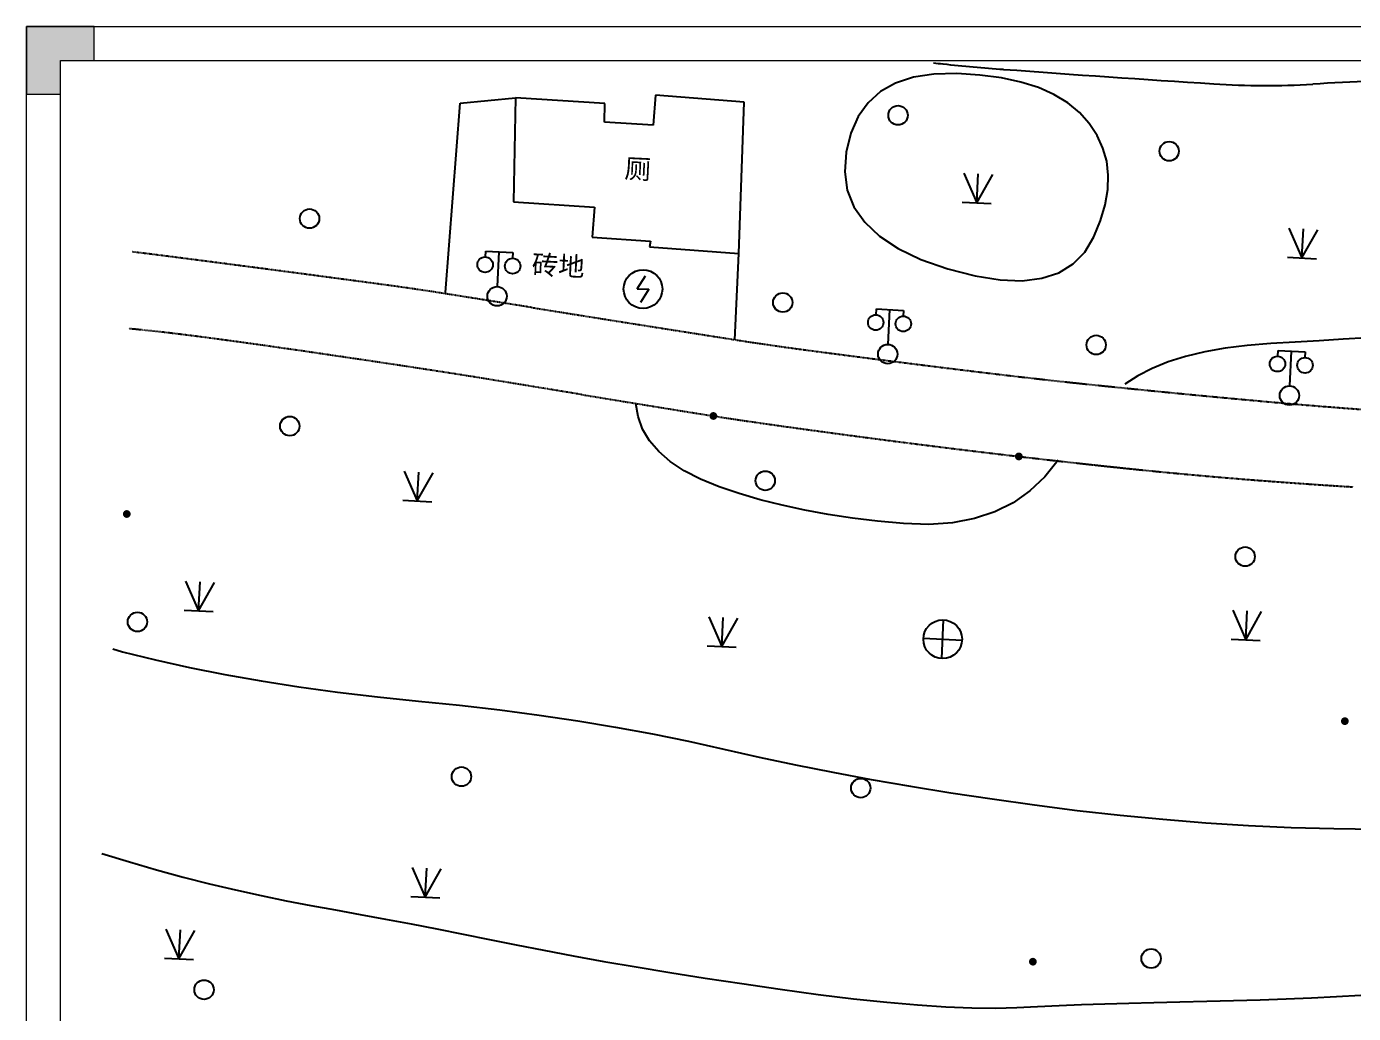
# Model space of a CAD drawing. Header units: millimetres. Extents: x 4 to 2106212, y -117026 to 198097.
# Drawn here: x 1040783 to 1109395, y -64108 to -13075 of the extents above; entities that cross this region are included whole.
import ezdxf
from ezdxf.enums import TextEntityAlignment as Align

# ---------------------------------------------------------------- set-up
doc = ezdxf.new("R2010")
doc.units = ezdxf.units.MM
doc.linetypes.add('X6', pattern=[2, 1, -1])
doc.layers.add('图框', color=7, linetype='Continuous', lineweight=13)
doc.layers.add('粗实线', color=7, linetype='Continuous')
doc.styles.add('宋体', font='')
doc.styles.get('宋体').set_extended_font_data('SimSun')

# ---------------------------------------------------------------- blocks, each defined once
blk = doc.blocks.new('GW-TK')
at = {"layer": '图框', "linetype": 'Continuous', "lineweight": 0}
h = blk.add_hatch(color=256, dxfattribs=at)
h.dxf.hatch_style = 1
h.paths.add_polyline_path([(927183.55, 464715.01), (927183.55, 464705.01), (927188.55, 464705.01), (927188.55, 464710.01), (927193.56, 464710.01), (927193.56, 464715.01)])
blk.add_lwpolyline([(927188.55, 464705.01), (927188.55, 464710.01), (927193.56, 464710.01), (927193.56, 464715.01), (927183.55, 464715.01), (927183.55, 464705.01)], close=True, dxfattribs=at)
at = {"layer": '图框'}
for points in [[(927183.55, 464715.01), (927603.55, 464715.01), (927603.55, 464418.01), (927183.55, 464418.01)], [(927188.55, 464710.01), (927598.55, 464710.01), (927598.55, 464423.01), (927188.55, 464423.01)]]:
    blk.add_lwpolyline(points, close=True, dxfattribs=at)
blk = doc.blocks.new('jytkjyk')
at = {"layer": '粗实线', "color": 252, "linetype": 'Continuous'}
for p, q in [((470281, 188016, 16000), (469229, 187851, 16000)), ((471468, 188044, 16000), (470281, 188016, 16000)), ((472672, 187967, 16000), (471468, 188044, 16000)), ((468312, 187549, 16000), (467530, 187110, 16000)), ((469229, 187851, 16000), (468312, 187549, 16000)), ((473777, 187821, 16000), (472672, 187967, 16000)), ((474783, 187604, 16000), (473777, 187821, 16000)), ((475690, 187317, 16000), (474783, 187604, 16000)), ((476498, 186959, 16000), (475690, 187317, 16000)), ((448652, 186798, 14779), (448548, 181419, 14779)), ((453274, 186493, 14779), (448652, 186798, 14779)), ((455899, 186936, 14779), (455779, 185382, 14779)), ((460482, 186567, 14779), (455899, 186936, 14779)), ((467530, 187110, 16000), (466882, 186533, 16000)), ((477207, 186532, 16000), (476498, 186959, 16000)), ((453255, 185526, 14779), (453274, 186493, 14779)), ((460195, 178744, 14779), (460482, 186567, 14779)), ((466882, 186533, 16000), (466369, 185819, 16000)), ((477816, 186034, 16000), (477207, 186532, 16000)), ((478326, 185465, 16000), (477816, 186034, 16000)), ((455779, 185382, 14779), (453255, 185526, 14779)), ((466369, 185819, 16000), (465991, 184968, 16000)), ((478733, 184846, 16000), (478326, 185465, 16000)), ((465991, 184968, 16000), (465748, 183979, 16000)), ((479032, 184194, 16000), (478733, 184846, 16000)), ((465748, 183979, 16000), (465676, 182960, 16000)), ((479223, 183509, 16000), (479032, 184194, 16000)), ((479307, 182792, 16000), (479223, 183509, 16000)), ((465676, 182960, 16000), (465813, 182016, 16000)), ((479283, 182043, 16000), (479307, 182792, 16000)), ((465813, 182016, 16000), (466157, 181149, 16000)), ((479152, 181261, 16000), (479283, 182043, 16000)), ((448548, 181419, 14779), (452733, 181145, 14779)), ((452733, 181145, 14779), (452625, 179587, 14779)), ((466157, 181149, 16000), (466710, 180357, 16000)), ((478912, 180446, 16000), (479152, 181261, 16000)), ((466710, 180357, 16000), (467471, 179641, 16000)), ((478565, 179599, 16000), (478912, 180446, 16000)), ((452625, 179587, 14779), (455635, 179375, 14779)), ((455635, 179375, 14779), (455592, 179083, 14779)), ((455592, 179083, 14779), (460195, 178744, 14779)), ((467471, 179641, 16000), (468440, 179001, 16000)), ((478097, 178818, 16000), (478565, 179599, 16000)), ((468440, 179001, 16000), (469618, 178436, 16000)), ((469618, 178436, 16000), (471003, 177948, 16000)), ((477492, 178201, 16000), (478097, 178818, 16000)), ((471003, 177948, 16000), (472425, 177580, 16000)), ((475873, 177460, 16000), (476751, 177748, 16000)), ((476751, 177748, 16000), (477492, 178201, 16000)), ((472425, 177580, 16000), (473711, 177376, 16000)), ((473711, 177376, 16000), (474860, 177336, 16000)), ((474860, 177336, 16000), (475873, 177460, 16000)), ((491454, 174307, 15000), (490218, 174229, 15000)), ((492681, 174388, 15000), (491454, 174307, 15000)), ((484290, 173659, 15000), (483307, 173420, 15000)), ((485352, 173849, 15000), (484290, 173659, 15000)), ((486494, 173991, 15000), (485352, 173849, 15000)), ((487715, 174084, 15000), (486494, 173991, 15000)), ((488971, 174155, 15000), (487715, 174084, 15000)), ((490218, 174229, 15000), (488971, 174155, 15000)), ((482403, 173133, 15000), (481579, 172797, 15000)), ((483307, 173420, 15000), (482403, 173133, 15000)), ((480835, 172413, 15000), (480169, 171980, 15000)), ((481579, 172797, 15000), (480835, 172413, 15000)), ((454994, 170304, 15000), (454881, 170993, 15000)), ((455228, 169658, 15000), (454994, 170304, 15000)), ((455584, 169055, 15000), (455228, 169658, 15000)), ((456061, 168495, 15000), (455584, 169055, 15000)), ((456659, 167977, 15000), (456061, 168495, 15000)), ((457379, 167502, 15000), (456659, 167977, 15000)), ((458220, 167070, 15000), (457379, 167502, 15000)), ((476712, 168054, 15000), (476029, 167192, 15000)), ((459183, 166681, 15000), (458220, 167070, 15000)), ((476029, 167192, 15000), (475256, 166460, 15000)), ((460227, 166329, 15000), (459183, 166681, 15000)), ((461314, 166010, 15000), (460227, 166329, 15000)), ((475256, 166460, 15000), (474392, 165856, 15000)), ((462442, 165723, 15000), (461314, 166010, 15000)), ((463613, 165469, 15000), (462442, 165723, 15000)), ((464826, 165247, 15000), (463613, 165469, 15000)), ((473438, 165382, 15000), (472394, 165037, 15000)), ((474392, 165856, 15000), (473438, 165382, 15000)), ((466082, 165058, 15000), (464826, 165247, 15000)), ((467379, 164902, 15000), (466082, 165058, 15000)), ((468718, 164778, 15000), (467379, 164902, 15000)), ((470034, 164735, 15000), (468718, 164778, 15000)), ((471259, 164822, 15000), (470034, 164735, 15000)), ((472394, 165037, 15000), (471259, 164822, 15000)), ((427827, 158290, 14000), (428330, 158150, 14000)), ((428330, 158150, 14000), (430036, 157728, 14000)), ((430036, 157728, 14000), (431800, 157335, 14000)), ((431800, 157335, 14000), (433624, 156971, 14000)), ((433624, 156971, 14000), (435507, 156637, 14000)), ((435507, 156637, 14000), (437450, 156333, 14000)), ((437450, 156333, 14000), (439451, 156058, 14000)), ((439451, 156058, 14000), (441512, 155813, 14000)), ((441512, 155813, 14000), (443633, 155597, 14000)), ((443633, 155597, 14000), (445760, 155382, 14000)), ((445760, 155382, 14000), (447844, 155139, 14000)), ((447844, 155139, 14000), (449885, 154870, 14000)), ((449885, 154870, 14000), (451881, 154573, 14000)), ((451881, 154573, 14000), (453834, 154248, 14000)), ((453834, 154248, 14000), (455742, 153897, 14000)), ((455742, 153897, 14000), (457607, 153518, 14000)), ((457607, 153518, 14000), (459428, 153111, 14000)), ((459428, 153111, 14000), (461253, 152699, 14000)), ((461253, 152699, 14000), (463131, 152301, 14000)), ((463131, 152301, 14000), (465060, 151918, 14000)), ((465060, 151918, 14000), (467042, 151550, 14000)), ((467042, 151550, 14000), (469075, 151196, 14000)), ((469075, 151196, 14000), (471161, 150858, 14000)), ((471161, 150858, 14000), (473299, 150534, 14000)), ((473299, 150534, 14000), (475489, 150226, 14000)), ((475489, 150226, 14000), (477705, 149942, 14000)), ((477705, 149942, 14000), (479919, 149695, 14000)), ((479919, 149695, 14000), (482131, 149484, 14000)), ((482131, 149484, 14000), (484342, 149309, 14000)), ((484342, 149309, 14000), (486551, 149170, 14000)), ((486551, 149170, 14000), (488758, 149067, 14000)), ((488758, 149067, 14000), (490964, 149000, 14000)), ((490964, 149000, 14000), (493168, 148969, 14000)), ((427259, 147708, 13000), (428688, 147278, 13000)), ((428688, 147278, 13000), (430094, 146875, 13000)), ((430094, 146875, 13000), (431478, 146500, 13000)), ((431478, 146500, 13000), (432841, 146152, 13000)), ((432841, 146152, 13000), (434181, 145831, 13000)), ((434181, 145831, 13000), (435499, 145537, 13000)), ((435499, 145537, 13000), (436796, 145272, 13000)), ((436796, 145272, 13000), (438070, 145033, 13000)), ((438070, 145033, 13000), (439342, 144804, 13000)), ((439342, 144804, 13000), (440629, 144568, 13000)), ((440629, 144568, 13000), (441933, 144325, 13000)), ((441933, 144325, 13000), (443253, 144074, 13000)), ((443253, 144074, 13000), (444590, 143815, 13000)), ((444590, 143815, 13000), (445942, 143549, 13000)), ((445942, 143549, 13000), (447311, 143276, 13000)), ((447311, 143276, 13000), (448696, 142995, 13000)), ((448696, 142995, 13000), (450128, 142710, 13000)), ((450128, 142710, 13000), (451638, 142424, 13000)), ((451638, 142424, 13000), (453227, 142138, 13000)), ((453227, 142138, 13000), (454894, 141852, 13000)), ((454894, 141852, 13000), (456638, 141564, 13000)), ((456638, 141564, 13000), (458461, 141276, 13000)), ((458461, 141276, 13000), (460362, 140988, 13000)), ((460362, 140988, 13000), (462342, 140699, 13000)), ((462342, 140699, 13000), (464299, 140430, 13000)), ((464299, 140430, 13000), (466134, 140205, 13000)), ((466134, 140205, 13000), (467848, 140023, 13000)), ((467848, 140023, 13000), (469439, 139883, 13000)), ((479124, 139941, 13000), (480372, 139981, 13000)), ((480372, 139981, 13000), (481667, 140018, 13000)), ((481667, 140018, 13000), (483007, 140052, 13000)), ((483007, 140052, 13000), (484394, 140082, 13000)), ((484394, 140082, 13000), (485789, 140115, 13000)), ((485789, 140115, 13000), (487158, 140156, 13000)), ((487158, 140156, 13000), (488500, 140204, 13000)), ((488500, 140204, 13000), (489815, 140259, 13000)), ((489815, 140259, 13000), (491103, 140321, 13000)), ((491103, 140321, 13000), (492365, 140391, 13000)), ((469439, 139883, 13000), (470909, 139786, 13000)), ((470909, 139786, 13000), (472257, 139732, 13000)), ((472257, 139732, 13000), (473482, 139721, 13000)), ((473482, 139721, 13000), (474586, 139753, 13000)), ((474586, 139753, 13000), (475652, 139804, 13000)), ((475652, 139804, 13000), (476763, 139853, 13000)), ((476763, 139853, 13000), (477921, 139899, 13000)), ((477921, 139899, 13000), (479124, 139941, 13000))]:
    blk.add_line(p, q, dxfattribs=at)
at = {"layer": '粗实线', "color": 252}
for p, q in [((445786, 186511), (448652, 186798)), ((445039, 176730), (445786, 186511)), ((471831, 182899, 100000), (472506, 181364, 100000)), ((472506, 181364, 100000), (472580, 182862, 100000)), ((472506, 181364, 100000), (473329, 182825, 100000)), ((471757, 181401, 100000), (473255, 181326, 100000)), ((488643, 180045, 100000), (489318, 178510, 100000)), ((489318, 178510, 100000), (489392, 180008, 100000)), ((489318, 178510, 100000), (490141, 179971, 100000)), ((447102, 178562, 100000), (447117, 178862, 100000)), ((447117, 178862, 100000), (448515, 178790, 100000)), ((447727, 177028, 100000), (447816, 178826, 100000)), ((448515, 178790, 100000), (448501, 178491, 100000)), ((460003, 174282), (460195, 178744)), ((488569, 178547, 100000), (490067, 178473, 100000)), ((467301, 175573, 100000), (467316, 175873, 100000)), ((467316, 175873, 100000), (468714, 175801, 100000)), ((467926, 174039, 100000), (468015, 175837, 100000)), ((468714, 175801, 100000), (468700, 175502, 100000)), ((488073, 173430, 100000), (488088, 173730, 100000)), ((488088, 173730, 100000), (489486, 173658, 100000)), ((488698, 171896, 100000), (488787, 173694, 100000)), ((489486, 173658, 100000), (489472, 173359, 100000)), ((442904, 167479, 100000), (443579, 165944, 100000)), ((443579, 165944, 100000), (443653, 167442, 100000)), ((443579, 165944, 100000), (444402, 167405, 100000)), ((442830, 165981, 100000), (444328, 165907, 100000)), ((431594, 161803), (432269, 160267)), ((432269, 160267), (432343, 161766)), ((432269, 160267), (433092, 161728)), ((431520, 160304), (433018, 160230)), ((458646, 159954, 100000), (459320, 158418, 100000)), ((459320, 158418, 100000), (459395, 159916, 100000)), ((459320, 158418, 100000), (460144, 159879, 100000)), ((485738, 160303, 100000), (486413, 158768, 100000)), ((486413, 158768, 100000), (486487, 160266, 100000)), ((486413, 158768, 100000), (487236, 160229, 100000)), ((470694, 157798, 100000), (470793, 159796, 100000)), ((469745, 158847, 100000), (471743, 158748, 100000)), ((485664, 158805, 100000), (487162, 158731, 100000)), ((458571, 158455, 100000), (460070, 158381, 100000)), ((443314, 146989, 100000), (443988, 145454, 100000)), ((443988, 145454, 100000), (444063, 146952, 100000)), ((443988, 145454, 100000), (444812, 146915, 100000)), ((443239, 145491, 100000), (444738, 145417, 100000)), ((430580, 143800), (431255, 142264)), ((431255, 142264), (431329, 143763)), ((431255, 142264), (432078, 143726)), ((430506, 142302), (432004, 142227))]:
    blk.add_line(p, q, dxfattribs=at)
for points in [[(454948, 176917), (455382, 177589)], [(454948, 176917), (455548, 176888)], [(455548, 176888), (455115, 176215)]]:
    blk.add_lwpolyline(points, dxfattribs=at)
at = {"layer": '粗实线', "color": 252, "linetype": 'Continuous', "const_width": 200, "flags": 128}
for points, elevation in [([(458787, 170344, 1), (458987, 170334, 1)], 15100), ([(474581, 168252, 1), (474781, 168242, 1)], 15030), ([(428456, 165275, 1), (428656, 165266, 1)], 14560), ([(491439, 154565, 1), (491638, 154555, 1)], 14600), ([(475307, 142126, 1), (475507, 142116, 1)], 13250)]:
    blk.add_lwpolyline(points, format="xyb", close=True, dxfattribs=dict(at, elevation=elevation))
at = {"layer": '粗实线', "color": 252}
for centre, radius in [((468434, 185888, 100000), 500), ((482455, 184030, 100000), 500), ((438006, 180545, 100000), 500), ((447083, 178163, 100000), 400), ((448507, 178091, 100000), 400), ((455248, 176902, 100000), 1000), ((447703, 176529, 100000), 500), ((462476, 176206, 100000), 500), ((467282, 175174, 100000), 400), ((468706, 175102, 100000), 400), ((478680, 174013, 100000), 500), ((467902, 173540, 100000), 500), ((488054, 173031, 100000), 400), ((489478, 172959, 100000), 400), ((488674, 171397, 100000), 500), ((436984, 169814, 100000), 500), ((461572, 166992, 100000), 500), ((486382, 163066, 100000), 500), ((429107, 159692, 100000), 500), ((470744, 158797, 100000), 1000), ((445861, 151689, 100000), 500), ((466507, 151101, 100000), 500), ((481521, 142285, 100000), 500), ((432549, 140671, 100000), 500)]:
    blk.add_circle(centre, radius, dxfattribs=at)
for centre, radius, start, end in [((475474, 233261), 44964, 263.34566, 263.98174), ((481229, 287847), 99852, 263.98174, 265.78863), ((561597, 1379279), 1194240, 265.788627, 266.311082), ((487456, 229326), 41899, 266.31108, 273.31007), ((503892, -54863), 242765, 90.4039, 93.31007)]:
    blk.add_arc(centre, radius, start, end, dxfattribs=at)
at = {"layer": '粗实线', "color": 252, "linetype": 'X6'}
for centre, radius, start, end in [((384929, -180147), 361647, 82.69473, 83.02496), ((217404, -1486925), 1679119, 82.314927, 82.694732), ((424037, 44371), 133945, 80.97016, 82.31493), ((-87470, -3174312), 3393018, 80.894677, 80.97016), ((842365, 2627393), 2482727, 260.894677, 260.982919), ((1223521, 5029283), 4914672, 260.982919, 261.023396), ((421814, 101907), 73266, 84.04082, 84.64358), ((410696, -4600), 180351, 83.83183, 84.04082), ((421087, 91549), 83643, 83.52496, 83.83183), ((420382, 85332), 89899, 82.74971, 83.52496), ((403166, -49991), 226313, 82.26109, 82.74971), ((1176959, 4734524), 4616257, 261.023396, 261.065162), ((482668, 318445), 145933, 261.06516, 262.4477), ((379683, -222792), 400703, 81.98332, 82.26109), ((361820, -349621), 528784, 81.74152, 81.98332), ((293278, -821859), 1005969, 81.519646, 81.741519), ((578830, 1043750), 877586, 262.447703, 263.011472), ((377651, -255976), 433831, 81.18179, 81.51965), ((288912, -827993), 1012691, 81.064818, 81.181787), ((431297, 77618), 95954, 80.68482, 81.06482), ((-3902912, -26345933), 26872613, 80.681653, 80.6848237), ((515116, 523982), 353927, 263.01147, 264.08687), ((-7387537, -47582619), 48393288, 80.6792883, 80.6816522), ((-14097430, -88464826), 89822474, 80.67812311, 80.67928826), ((545989, 822067), 653606, 264.086866, 264.878206), ((2810287, 14533095), 14553973, 260.6751079, 260.6823035), ((513772, 536222), 369952, 260.6823, 260.76876), ((1765361, 8237159), 8171933, 260.7687632, 260.7871584), ((513577, 460450), 290540, 264.87821, 266.19471), ((603115, 1071414), 912545, 260.787158, 260.85011), ((573325, 886459), 725206, 260.85011, 260.920727), ((467769, 225921), 56287, 260.92073, 261.36721), ((511720, 515415), 349098, 261.36721, 261.54649), ((487539, 352712), 184608, 261.54649, 262.00434), ((547772, 781528), 617634, 262.004339, 262.254648), ((537771, 707996), 543425, 262.25465, 262.48876), ((539533, 721364), 556909, 262.48876, 262.72003), ((531962, 662092), 497155, 262.72003, 263.04534), ((536949, 702982), 538348, 263.04534, 263.35796), ((537046, 703815), 539187, 263.35796, 263.57395), ((527849, 622154), 457010, 263.57395, 263.80856), ((516874, 520986), 355248, 263.80856, 264.14133), ((511042, 464145), 298109, 264.14133, 264.50459), ((500959, 359346), 192825, 264.50459, 264.88176), ((515210, 518450), 352567, 264.88176, 265.16069), ((501669, 358515), 192059, 265.16069, 265.66178), ((521379, 618332), 452622, 265.66178, 265.98819), ((504760, 381369), 215077, 265.98819, 266.59444)]:
    blk.add_arc(centre, radius, start, end, dxfattribs=at)
at = {"layer": '粗实线', "color": 252, "linetype": 'Continuous', "style": '宋体'}
blk.add_text('厕', height=1000, rotation=357.16432, dxfattribs=at).set_placement((454978, 183104, 100000), align=Align.MIDDLE)
blk.add_text('砖地', height=1000, rotation=357.16432, dxfattribs=at).set_placement((450864, 178116, 100000), align=Align.MIDDLE_CENTER)

msp = doc.modelspace()

# ---------------------------------------------------------------- block references
at = {"xscale": 350, "yscale": 350, "zscale": 350}
msp.add_blockref('GW-TK', (-323473460.1327, -162663329.3938), dxfattribs=at)
msp.add_blockref('jytkjyk', (617410.8441, -203551.8445))

doc.saveas('drawing.dxf')
